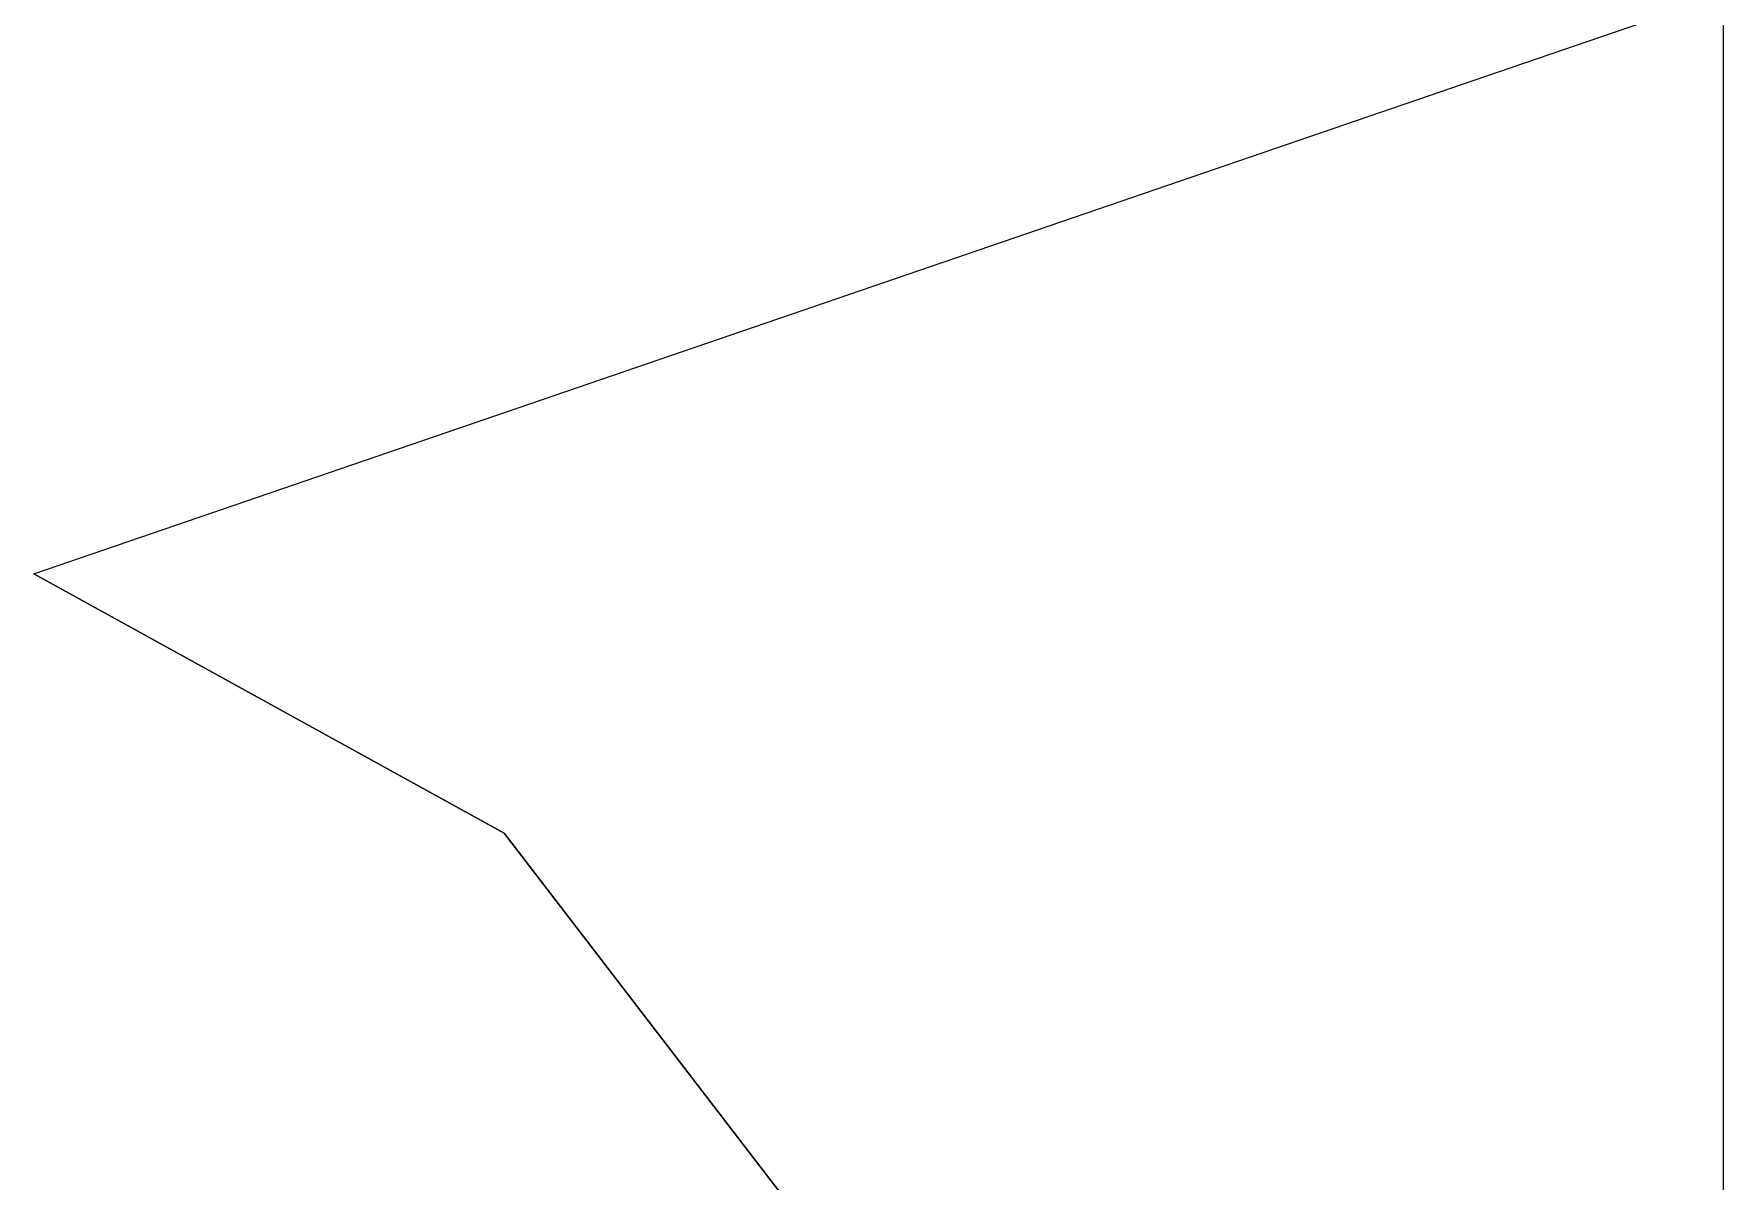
# Model space of a CAD drawing. Header units: metres. Extents: x -750 to 1235, y -4011 to -2636.
# Drawn here: x -417.19 to -377.07, y -2767.37 to -2740.12 of the extents above; entities that cross this region are included whole.
import ezdxf

# ---------------------------------------------------------------- set-up
doc = ezdxf.new("R2010")
doc.units = ezdxf.units.M
doc.header["$MEASUREMENT"] = 0
doc.layers.add('EDIT2', color=7, linetype='CONTINUOUS')
doc.layers.add('LOTS', color=8, linetype='CONTINUOUS')

msp = doc.modelspace()

# ---------------------------------------------------------------- linework, layer by layer
at = {"layer": 'EDIT2', "color": 7}
msp.add_line((-377.07, -2635.626), (-377.07, -2932.834), dxfattribs=at)
at = {"layer": 'LOTS', "color": 7}
for p, q in [((-382.681, -2741.118), (-377.07, -2739.195)), ((-417.195, -2752.948), (-382.681, -2741.118)), ((-417.195, -2752.948), (-406.025, -2759.104)), ((-406.025, -2759.104), (-417.195, -2752.948)), ((-406.025, -2759.104), (-396.755, -2771.166)), ((-396.755, -2771.166), (-406.025, -2759.104))]:
    msp.add_line(p, q, dxfattribs=at)

doc.saveas('drawing.dxf')
